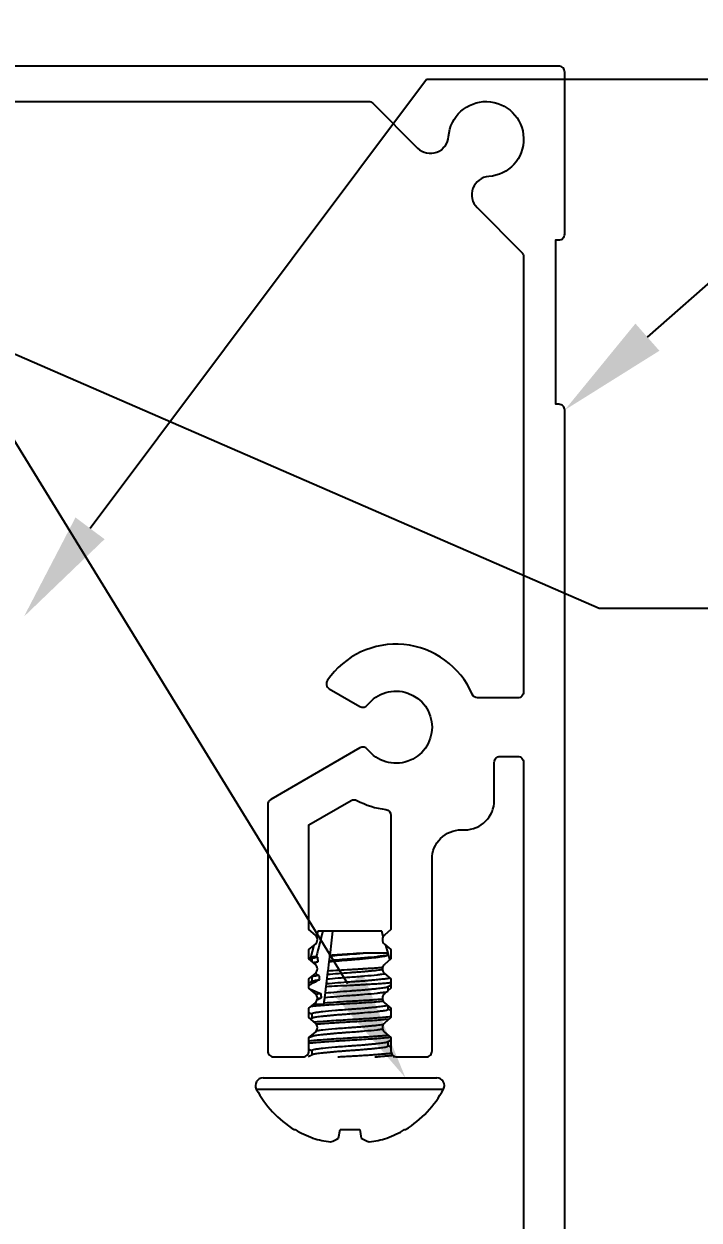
# Model space of a CAD drawing. Extents: x -2.16 to 5.62, y -0.38 to 4.41.
# Drawn here: x 0.579 to 1.729, y 1.66 to 3.699 of the extents above; entities that cross this region are included whole.
import ezdxf
from ezdxf import colors
from ezdxf.entities.mleader import LeaderData, LeaderLine
from ezdxf.math import Vec2, Vec3

# ---------------------------------------------------------------- set-up
doc = ezdxf.new("R2010")
doc.units = 0
doc.header["$LTSCALE"] = 0.5
doc.header["$MEASUREMENT"] = 0
doc.layers.add('CUST DWG', color=60, linetype='CONTINUOUS', lineweight=20)
for name, color, linetype in [('FAB DWG', 221, 'CONTINUOUS'), ('Hardware', 242, 'CONTINUOUS'), ('Housing', 150, 'CONTINUOUS')]:
    doc.layers.add(name, color=color, linetype=linetype)
doc.styles.get("Standard").update_dxf_attribs({"font": 'arial.ttf'})

msp = doc.modelspace()

# ---------------------------------------------------------------- linework, layer by layer
at = {"layer": 'Hardware', "linetype": 'Continuous', "lineweight": 25, "transparency": 16777216}
for p, q in [((1.0795, 2.1521), (1.07706, 2.14349)), ((1.0878, 2.1521), (1.0795, 2.1521)), ((1.1051, 2.1521), (1.0878, 2.1521)), ((1.1885, 2.1521), (1.1051, 2.1521)), ((1.19094, 2.14349), (1.1885, 2.1521)), ((1.07277, 2.12836), (1.0666, 2.10658)), ((1.19909, 2.11476), (1.19523, 2.12836)), ((1.06892, 2.10523), (1.06892, 2.10088)), ((1.099, 2.10239), (1.09997, 2.11029)), ((1.19909, 2.11476), (1.15656, 2.11476)), ((1.19909, 2.11304), (1.19909, 2.11476)), ((1.20227, 2.10354), (1.19967, 2.11272)), ((1.07368, 2.09719), (1.07362, 2.09693)), ((1.09676, 2.08416), (1.09872, 2.10018)), ((1.06408, 2.05976), (1.064, 2.05947)), ((1.06892, 2.07398), (1.06892, 2.06652)), ((1.09347, 2.05734), (1.09415, 2.06288)), ((1.09511, 2.07076), (1.09608, 2.07867)), ((1.06288, 2.0551), (1.06288, 2.05508)), ((1.09123, 2.03912), (1.0922, 2.04703)), ((1.19909, 2.05054), (1.19909, 2.05799)), ((1.08975, 2.0271), (1.07127, 2.0271)), ((1.08975, 2.0271), (1.09013, 2.03014)), ((1.19909, 2.01929), (1.19909, 2.02512)), ((1.06892, 2.01148), (1.06892, 2.00402)), ((1.06892, 1.97512), (1.06892, 1.97277)), ((1.19909, 1.95679), (1.19909, 1.96424)), ((1.06892, 1.94898), (1.06892, 1.94152)), ((0.98605, 1.9021), (1.28196, 1.9021)), ((0.97453, 1.88293), (1.29348, 1.88293)), ((1.0392, 1.81398), (1.04069, 1.81398)), ((1.11472, 1.7995), (1.11728, 1.81398)), ((1.11728, 1.81398), (1.15073, 1.81398)), ((1.15073, 1.81398), (1.15328, 1.7995)), ((1.22732, 1.81398), (1.2288, 1.81398))]:
    msp.add_line(p, q, dxfattribs=at)
for centre, radius, start, end in [((0.98605, 1.88906), 0.01304, 90, 207.99377), ((1.28196, 1.88906), 0.01304, 332.00623, 90), ((1.134, 1.9677), 0.1806, 207.99377, 238.3387), ((1.134, 1.9677), 0.1806, 301.6613, 332.00623), ((1.13356, 1.96995), 0.18152, 239.22905, 249.88131), ((1.11706, 1.94353), 0.15118, 252.30821, 263.93895), ((1.09009, 1.83486), 0.04309, 284.80759, 304.86797), ((1.17792, 1.83486), 0.04309, 235.13203, 255.19241), ((1.15094, 1.94353), 0.15118, 276.06105, 287.69179), ((1.13445, 1.96995), 0.18152, 290.11869, 300.77095)]:
    msp.add_arc(centre, radius, start, end, dxfattribs=at)
for start_param, end_param in [(5.2678343, 5.285097), (5.338078, 5.3561794), (5.412021, 5.4312085)]:
    msp.add_ellipse((1.134, 2.3875), major_axis=(0, -0.53008), ratio=0.1227846, start_param=start_param, end_param=end_param, dxfattribs=at)
for points in [[(1.0878, 2.1521), (1.08409, 2.13769), (1.08038, 2.12327), (1.07668, 2.10886)], [(1.10005, 2.11097), (1.10173, 2.12468), (1.10342, 2.13839), (1.1051, 2.1521)], [(1.07668, 2.10886), (1.07735, 2.10856), (1.07803, 2.10827), (1.0787, 2.10797)], [(1.09872, 2.10018), (1.09882, 2.10092), (1.09891, 2.10166), (1.099, 2.10239)], [(1.09997, 2.11029), (1.1, 2.11052), (1.10002, 2.11075), (1.10005, 2.11097)], [(1.15656, 2.11476), (1.14931, 2.11423), (1.14179, 2.11374), (1.134, 2.11328)], [(1.134, 2.11304), (1.14141, 2.11355), (1.14917, 2.11414), (1.15656, 2.11476)], [(1.07337, 2.09714), (1.07348, 2.09715), (1.07358, 2.09717), (1.07368, 2.09719)], [(1.0793, 2.10024), (1.07743, 2.09923), (1.07555, 2.09821), (1.07368, 2.09719)], [(1.064, 2.05975), (1.06403, 2.05975), (1.06405, 2.05975), (1.06408, 2.05976)], [(1.06786, 2.07424), (1.06821, 2.07403), (1.06857, 2.07382), (1.06892, 2.07362)], [(1.09415, 2.06288), (1.10626, 2.06396), (1.12007, 2.06504), (1.134, 2.06599)], [(1.19849, 2.05764), (1.20033, 2.05871), (1.20216, 2.05979), (1.204, 2.06086)], [(1.07579, 2.04505), (1.07807, 2.04542), (1.08085, 2.04577), (1.08421, 2.04616)], [(1.1991, 2.05089), (1.1991, 2.05089), (1.19909, 2.05089), (1.19909, 2.05089)], [(1.08502, 2.03844), (1.08275, 2.0373), (1.08049, 2.03614), (1.07824, 2.03497)], [(1.204, 2.01678), (1.20237, 2.01774), (1.20073, 2.01869), (1.19909, 2.01964)], [(1.064, 2.01398), (1.06564, 2.01303), (1.06728, 2.01207), (1.06892, 2.01112)], [(1.06952, 2.00437), (1.06858, 2.00382), (1.06764, 2.00328), (1.06671, 2.00273)], [(1.06952, 1.97312), (1.06768, 1.97205), (1.06584, 1.97098), (1.064, 1.96991)], [(1.19849, 1.96389), (1.20033, 1.96496), (1.20216, 1.96604), (1.204, 1.96711)], [(1.06952, 1.94187), (1.0673, 1.94058), (1.06509, 1.93929), (1.06287, 1.938)], [(1.064, 1.95148), (1.06564, 1.95053), (1.06728, 1.94957), (1.06892, 1.94862)], [(1.204, 1.95428), (1.20237, 1.95524), (1.20073, 1.95619), (1.19909, 1.95714)], [(1.20769, 1.938), (1.2083, 1.93835), (1.20891, 1.93871), (1.20952, 1.93906)]]:
    msp.add_open_spline(points, degree=3, dxfattribs=at)
for points, knots in [([(1.07668, 2.10886), (1.0758, 2.10876), (1.07405, 2.10856), (1.07185, 2.10824), (1.06999, 2.10791), (1.06848, 2.10756), (1.06737, 2.1072), (1.0667, 2.10683), (1.06652, 2.10645), (1.06669, 2.10614), (1.06709, 2.10596), (1.0672, 2.10591)], [0, 0, 0, 0, 0.1122441, 0.2244892, 0.339488, 0.4544868, 0.5760178, 0.6975489, 0.8225909, 0.9476329, 1, 1, 1, 1]), ([(1.06719, 2.10588), (1.06752, 2.10569), (1.06809, 2.10536), (1.06867, 2.10502), (1.06892, 2.10487)], [0, 0, 0, 0, 0.5681267, 1, 1, 1, 1]), ([(1.06892, 2.10523), (1.06892, 2.10572), (1.06982, 2.10621), (1.0732, 2.10715), (1.07564, 2.10756), (1.0787, 2.10797)], [0, 0, 0, 0, 0.5, 0.5, 1, 1, 1, 1]), ([(1.09872, 2.10018), (1.1041, 2.10073), (1.10977, 2.10127), (1.12165, 2.10235), (1.12782, 2.10287), (1.134, 2.10336)], [0, 0, 0, 0, 0.5, 0.5, 1, 1, 1, 1]), ([(1.099, 2.10239), (1.1043, 2.10289), (1.11012, 2.1034), (1.12204, 2.10436), (1.12813, 2.10482), (1.134, 2.10523)], [0, 0, 0, 0, 0.5, 0.5, 1, 1, 1, 1]), ([(1.09997, 2.11029), (1.10517, 2.11078), (1.11083, 2.11127), (1.12241, 2.1122), (1.12831, 2.11264), (1.134, 2.11304)], [0, 0, 0, 0, 0.5, 0.5, 1, 1, 1, 1]), ([(1.134, 2.11328), (1.12803, 2.11293), (1.12218, 2.11255), (1.11072, 2.11178), (1.10516, 2.11137), (1.10005, 2.11097)], [0, 0, 0, 0, 0.5, 0.5, 1, 1, 1, 1]), ([(1.134, 2.10336), (1.13582, 2.1035), (1.13946, 2.1038), (1.14493, 2.10426), (1.15035, 2.10474), (1.1557, 2.10524), (1.1609, 2.10576), (1.16594, 2.10628), (1.1708, 2.10681), (1.17538, 2.10733), (1.17961, 2.10785), (1.18351, 2.10836), (1.18709, 2.10887), (1.19026, 2.10935), (1.193, 2.10982), (1.19529, 2.11029), (1.19714, 2.1108), (1.1985, 2.11132), (1.19936, 2.11184), (1.19974, 2.11236), (1.1997, 2.11287), (1.19928, 2.11321), (1.19909, 2.11336)], [0, 0, 0, 0, 0.04864805, 0.09729617, 0.14727542, 0.19725473, 0.24731581, 0.29737691, 0.34888759, 0.40039826, 0.45053827, 0.50067824, 0.55227713, 0.60387592, 0.65398022, 0.70408265, 0.75571577, 0.80734898, 0.85629022, 0.9052315, 0.95560047, 1, 1, 1, 1]), ([(1.134, 2.10523), (1.14214, 2.10579), (1.15071, 2.10645), (1.16677, 2.10782), (1.17421, 2.10854), (1.18325, 2.10953), (1.18592, 2.10985), (1.1905, 2.11044), (1.19242, 2.11072), (1.19727, 2.11164), (1.19909, 2.11234), (1.19909, 2.11304)], [0, 0, 0, 0, 0.25, 0.25, 0.5, 0.5, 0.625, 0.625, 0.75, 0.75, 1, 1, 1, 1]), ([(1.07136, 2.09883), (1.07146, 2.09886), (1.07249, 2.09912), (1.07466, 2.09961), (1.07777, 2.10003), (1.0793, 2.10024)], [0.31915488, 0.31915488, 0.31915488, 0.31915488, 0.3566126, 0.68256289, 1, 1, 1, 1]), ([(1.09608, 2.07867), (1.09622, 2.07977), (1.09636, 2.08088), (1.09649, 2.082), (1.09658, 2.08272), (1.09667, 2.08344), (1.09676, 2.08416)], [0, 0, 0, 0, 0.00018743537, 0.00018743537, 0.00018743537, 0.00030748815, 0.00030748815, 0.00030748815, 0.00030748815]), ([(1.09608, 2.07867), (1.10166, 2.07922), (1.10793, 2.07978), (1.1209, 2.08084), (1.12758, 2.08134), (1.134, 2.08179)], [0, 0, 0, 0, 0.5, 0.5, 1, 1, 1, 1]), ([(1.134, 2.08643), (1.12747, 2.08608), (1.12105, 2.08571), (1.10844, 2.08495), (1.10238, 2.08455), (1.09676, 2.08416)], [0, 0, 0, 0, 0.5, 0.5, 1, 1, 1, 1]), ([(1.18955, 2.09023), (1.18869, 2.09015), (1.18652, 2.08995), (1.18274, 2.08962), (1.17814, 2.08925), (1.17321, 2.08888), (1.16802, 2.0885), (1.16256, 2.08813), (1.15684, 2.08775), (1.15017, 2.08734), (1.14254, 2.08689), (1.13686, 2.08658), (1.134, 2.08643)], [0.4362175, 0.4362175, 0.4362175, 0.4362175, 0.47262582, 0.52529364, 0.57945741, 0.63362118, 0.68685896, 0.74009674, 0.79488071, 0.84966466, 0.92431246, 1, 1, 1, 1]), ([(1.134, 2.08179), (1.13676, 2.08198), (1.14234, 2.08238), (1.15066, 2.08302), (1.15884, 2.0837), (1.16664, 2.08439), (1.17387, 2.08509), (1.18033, 2.08576), (1.18546, 2.08636), (1.18826, 2.08671), (1.18937, 2.08686)], [0, 0, 0, 0, 0.08843818, 0.17921169, 0.27161254, 0.36484934, 0.45808615, 0.550487, 0.64126051, 0.70875908, 0.70875908, 0.70875908, 0.70875908]), ([(1.06953, 2.06688), (1.06822, 2.06611), (1.06639, 2.06504), (1.06453, 2.06396), (1.064, 2.06365)], [0, 0, 0, 0, 0.24341954, 0.3393253, 0.3393253, 0.3393253, 0.3393253]), ([(1.08195, 2.06933), (1.07871, 2.06763), (1.07548, 2.06591), (1.07226, 2.06418), (1.07065, 2.06332), (1.06904, 2.06245), (1.06743, 2.06158), (1.06631, 2.06097), (1.06519, 2.06037), (1.06408, 2.05976)], [0, 0, 0, 0, 0.00027907991, 0.00027907991, 0.00027907991, 0.00041862837, 0.00041862837, 0.00041862837, 0.00051575726, 0.00051575726, 0.00051575726, 0.00051575726]), ([(1.06892, 2.07398), (1.06892, 2.07453), (1.07007, 2.07509), (1.07327, 2.07587), (1.07458, 2.07612), (1.0776, 2.07659), (1.07929, 2.07681), (1.08125, 2.07705)], [0, 0, 0, 0, 0.5, 0.5, 0.75, 0.75, 1, 1, 1, 1]), ([(1.06953, 2.06687), (1.07, 2.06709), (1.07095, 2.06753), (1.0737, 2.06816), (1.07728, 2.06874), (1.08039, 2.06913), (1.08195, 2.06933)], [0, 0, 0, 0, 0.25127861, 0.50532708, 0.75296882, 1, 1, 1, 1]), ([(1.07456, 2.07986), (1.0746, 2.07984), (1.07464, 2.07982), (1.07468, 2.07981), (1.07686, 2.07886), (1.07905, 2.07794), (1.08125, 2.07705)], [0.00017767846, 0.00017767846, 0.00017767846, 0.00017767846, 0.00018101147, 0.00018101147, 0.00018101147, 0.000362095, 0.000362095, 0.000362095, 0.000362095]), ([(1.134, 2.05957), (1.12689, 2.05923), (1.11992, 2.05887), (1.10626, 2.05812), (1.0996, 2.05773), (1.09347, 2.05734)], [0, 0, 0, 0, 0.5, 0.5, 1, 1, 1, 1]), ([(1.09415, 2.06288), (1.09419, 2.06328), (1.09424, 2.06368), (1.09429, 2.06407), (1.09439, 2.06486), (1.09448, 2.06564), (1.09458, 2.06641), (1.09476, 2.0679), (1.09494, 2.06936), (1.09511, 2.07076)], [0.00006950813, 0.00006950813, 0.00006950813, 0.00006950813, 0.00013866367, 0.00013866367, 0.00013866367, 0.00027732827, 0.00027732827, 0.00027732827, 0.00054469233, 0.00054469233, 0.00054469233, 0.00054469233]), ([(1.09511, 2.07076), (1.10077, 2.07132), (1.10719, 2.0719), (1.12051, 2.073), (1.1274, 2.07352), (1.134, 2.07398)], [0, 0, 0, 0, 0.5, 0.5, 1, 1, 1, 1]), ([(1.134, 2.07398), (1.14214, 2.07454), (1.15071, 2.0752), (1.16677, 2.07657), (1.17421, 2.07729), (1.18325, 2.07828), (1.18592, 2.0786), (1.19031, 2.07917), (1.1921, 2.07942), (1.19363, 2.0797)], [0, 0, 0, 0, 0.25, 0.25, 0.5, 0.5, 0.625, 0.625, 0.73982577, 0.73982577, 0.73982577, 0.73982577]), ([(1.134, 2.06599), (1.13764, 2.06625), (1.14314, 2.06663), (1.15036, 2.06718), (1.15603, 2.06763), (1.16187, 2.06811), (1.16784, 2.06863), (1.17362, 2.06916), (1.1791, 2.06969), (1.1842, 2.07021), (1.18895, 2.07072), (1.19333, 2.07123), (1.19727, 2.07173), (1.20019, 2.07212), (1.20175, 2.07236), (1.20228, 2.07244)], [0, 0, 0, 0, 0.08342506, 0.12600674, 0.16858845, 0.2182514, 0.26791439, 0.31901652, 0.37011865, 0.41984242, 0.46956615, 0.52073543, 0.57190465, 0.62161193, 0.64870714, 0.64870714, 0.64870714, 0.64870714]), ([(1.204, 2.06417), (1.20335, 2.0641), (1.20158, 2.06392), (1.19839, 2.06363), (1.19433, 2.06328), (1.18984, 2.06292), (1.18491, 2.06255), (1.17959, 2.06218), (1.17398, 2.0618), (1.16805, 2.06143), (1.16182, 2.06105), (1.1541, 2.06061), (1.14482, 2.0601), (1.13763, 2.05975), (1.134, 2.05957)], [0.31084098, 0.31084098, 0.31084098, 0.31084098, 0.34473171, 0.39861656, 0.45121959, 0.50382263, 0.55791817, 0.61201372, 0.66521338, 0.71841304, 0.77315756, 0.82790206, 0.91316955, 1, 1, 1, 1]), ([(1.0651, 2.05408), (1.06611, 2.05363), (1.06713, 2.05317), (1.06816, 2.05273), (1.06992, 2.05195), (1.07169, 2.05119), (1.07346, 2.05044), (1.07702, 2.04895), (1.0806, 2.04751), (1.08421, 2.04616)], [0.00006172613, 0.00006172613, 0.00006172613, 0.00006172613, 0.00014689091, 0.00014689091, 0.00014689091, 0.00029378398, 0.00029378398, 0.00029378398, 0.000587968, 0.000587968, 0.000587968, 0.000587968]), ([(1.09013, 2.03014), (1.09022, 2.03092), (1.09032, 2.03169), (1.09041, 2.03246), (1.09055, 2.03362), (1.09069, 2.03476), (1.09083, 2.03588), (1.09097, 2.03699), (1.0911, 2.03807), (1.09123, 2.03912)], [0, 0, 0, 0, 0.00013866428, 0.00013866428, 0.00013866428, 0.00035061244, 0.00035061244, 0.00035061244, 0.00056267532, 0.00056267532, 0.00056267532, 0.00056267532]), ([(1.09123, 2.03912), (1.09714, 2.03974), (1.10412, 2.04038), (1.11887, 2.04162), (1.12661, 2.04221), (1.134, 2.04273)], [0, 0, 0, 0, 0.5, 0.5, 1, 1, 1, 1]), ([(1.0922, 2.04703), (1.09241, 2.04874), (1.09263, 2.0505), (1.09285, 2.05229), (1.09296, 2.05319), (1.09307, 2.05409), (1.09318, 2.055), (1.09327, 2.05577), (1.09337, 2.05656), (1.09347, 2.05734)], [0, 0, 0, 0, 0.00030453633, 0.00030453633, 0.00030453633, 0.00045684807, 0.00045684807, 0.00045684807, 0.00058739702, 0.00058739702, 0.00058739702, 0.00058739702]), ([(1.0922, 2.04703), (1.09806, 2.04763), (1.1049, 2.04827), (1.11929, 2.04947), (1.12682, 2.05004), (1.134, 2.05054)], [0, 0, 0, 0, 0.5, 0.5, 1, 1, 1, 1]), ([(1.134, 2.05054), (1.13676, 2.05073), (1.14234, 2.05113), (1.15066, 2.05177), (1.15884, 2.05245), (1.16664, 2.05314), (1.17387, 2.05384), (1.18033, 2.05451), (1.18589, 2.05516), (1.19052, 2.05575), (1.19422, 2.05634), (1.19703, 2.05698), (1.198, 2.05742), (1.19848, 2.05765)], [0, 0, 0, 0, 0.0884352, 0.1792057, 0.2716034, 0.3648371, 0.4580708, 0.5504685, 0.641239, 0.7296742, 0.8181094, 0.9088799, 1, 1, 1, 1]), ([(1.134, 2.04273), (1.14214, 2.04329), (1.15071, 2.04395), (1.16677, 2.04532), (1.17421, 2.04604), (1.18325, 2.04703), (1.18592, 2.04735), (1.1905, 2.04794), (1.19242, 2.04822), (1.19727, 2.04914), (1.19909, 2.04984), (1.19909, 2.05054)], [0, 0, 0, 0, 0.25, 0.25, 0.5, 0.5, 0.625, 0.625, 0.75, 0.75, 1, 1, 1, 1]), ([(1.06801, 2.02437), (1.06826, 2.02439), (1.07064, 2.02462), (1.07563, 2.02508), (1.08378, 2.02575), (1.09288, 2.02645), (1.10272, 2.02714), (1.11302, 2.02782), (1.1235, 2.02846), (1.13053, 2.02886), (1.134, 2.02905)], [0.44313604, 0.44313604, 0.44313604, 0.44313604, 0.45207089, 0.52963617, 0.60858585, 0.68824652, 0.76790719, 0.84685686, 0.92442215, 1, 1, 1, 1]), ([(1.06892, 2.01148), (1.06892, 2.01217), (1.07073, 2.01287), (1.07559, 2.0138), (1.07751, 2.01407), (1.08209, 2.01466), (1.08476, 2.01498), (1.0938, 2.01597), (1.10124, 2.01669), (1.1173, 2.01807), (1.12587, 2.01872), (1.134, 2.01929)], [0, 0, 0, 0, 0.25, 0.25, 0.375, 0.375, 0.5, 0.5, 0.75, 0.75, 1, 1, 1, 1]), ([(1.0787, 2.03766), (1.07894, 2.03769), (1.08087, 2.03795), (1.08309, 2.03821), (1.08502, 2.03844)], [0.72018441, 0.72018441, 0.72018441, 0.72018441, 0.75610368, 1, 1, 1, 1]), ([(1.09013, 2.03014), (1.09678, 2.03064), (1.10408, 2.03115), (1.11902, 2.0321), (1.12665, 2.03255), (1.134, 2.03296)], [0, 0, 0, 0, 0.5, 0.5, 1, 1, 1, 1]), ([(1.134, 2.03296), (1.13747, 2.03315), (1.14451, 2.03355), (1.15499, 2.03419), (1.16529, 2.03487), (1.17513, 2.03556), (1.18313, 2.03617), (1.18769, 2.03655), (1.18939, 2.03669)], [0, 0, 0, 0, 0.07557785, 0.15314314, 0.23209281, 0.31175348, 0.39141415, 0.44152103, 0.44152103, 0.44152103, 0.44152103]), ([(1.134, 2.02905), (1.14425, 2.02962), (1.15505, 2.03027), (1.17461, 2.03161), (1.1834, 2.03227), (1.1907, 2.03289)], [0, 0, 0, 0, 0.25, 0.25, 0.48327603, 0.48327603, 0.48327603, 0.48327603]), ([(1.134, 2.01929), (1.13676, 2.01948), (1.14234, 2.01988), (1.15066, 2.02052), (1.15884, 2.0212), (1.16664, 2.02189), (1.17387, 2.02259), (1.18033, 2.02326), (1.18589, 2.02391), (1.19052, 2.0245), (1.19422, 2.02509), (1.19665, 2.02564), (1.19757, 2.026), (1.19789, 2.02613)], [0, 0, 0, 0, 0.08843462, 0.17920448, 0.27160161, 0.36483466, 0.45806772, 0.55046485, 0.64123471, 0.72966933, 0.81810394, 0.90887381, 0.96381786, 0.96381786, 0.96381786, 0.96381786]), ([(1.134, 2.01148), (1.14214, 2.01204), (1.15071, 2.0127), (1.16677, 2.01407), (1.17421, 2.01479), (1.18325, 2.01578), (1.18592, 2.0161), (1.1905, 2.01669), (1.19242, 2.01697), (1.19727, 2.01789), (1.19909, 2.01859), (1.19909, 2.01929)], [0, 0, 0, 0, 0.25, 0.25, 0.5, 0.5, 0.625, 0.625, 0.75, 0.75, 1, 1, 1, 1]), ([(1.06952, 2.00437), (1.07001, 2.00459), (1.07098, 2.00504), (1.07379, 2.00568), (1.07748, 2.00627), (1.08211, 2.00686), (1.08767, 2.0075), (1.09414, 2.00818), (1.10136, 2.00887), (1.10917, 2.00957), (1.11735, 2.01024), (1.12567, 2.01089), (1.13125, 2.01128), (1.134, 2.01148)], [0, 0, 0, 0, 0.0911262, 0.1818961, 0.2703307, 0.3587653, 0.4495352, 0.5419323, 0.6351653, 0.7283984, 0.8207955, 0.9115654, 1, 1, 1, 1]), ([(1.07296, 1.99749), (1.07386, 1.99757), (1.0748, 1.99765), (1.08335, 1.9984), (1.09273, 1.99911), (1.11296, 2.00049), (1.12375, 2.00115), (1.134, 2.00171)], [0.46837883, 0.46837883, 0.46837883, 0.46837883, 0.5, 0.5, 0.75, 0.75, 1, 1, 1, 1]), ([(1.134, 2.00171), (1.13747, 2.0019), (1.14451, 2.0023), (1.15499, 2.00294), (1.16529, 2.00362), (1.17513, 2.00431), (1.18423, 2.00501), (1.19237, 2.00568), (1.19894, 2.00629), (1.20254, 2.00665), (1.204, 2.00681)], [0, 0, 0, 0, 0.07557785, 0.15314314, 0.23209281, 0.31175348, 0.39141415, 0.47036383, 0.54792911, 0.6090833, 0.6090833, 0.6090833, 0.6090833]), ([(1.134, 1.9978), (1.14425, 1.99837), (1.15505, 1.99902), (1.17528, 2.0004), (1.18465, 2.00112), (1.19556, 2.00207), (1.19853, 2.00234), (1.20115, 2.00261)], [0, 0, 0, 0, 0.25, 0.25, 0.5, 0.5, 0.60880318, 0.60880318, 0.60880318, 0.60880318]), ([(1.06952, 1.97312), (1.07001, 1.97334), (1.07098, 1.97379), (1.07379, 1.97443), (1.07748, 1.97502), (1.08211, 1.97561), (1.08767, 1.97625), (1.09414, 1.97693), (1.10136, 1.97762), (1.10917, 1.97832), (1.11735, 1.97899), (1.12567, 1.97964), (1.13125, 1.98003), (1.134, 1.98023)], [0, 0, 0, 0, 0.0911262, 0.1818961, 0.2703307, 0.3587653, 0.4495352, 0.5419323, 0.6351653, 0.7283984, 0.8207955, 0.9115654, 1, 1, 1, 1]), ([(1.07677, 1.99392), (1.07902, 1.99411), (1.08417, 1.99453), (1.09288, 1.9952), (1.10272, 1.99589), (1.11302, 1.99657), (1.1235, 1.99721), (1.13053, 1.99761), (1.134, 1.9978)], [0.53998533, 0.53998533, 0.53998533, 0.53998533, 0.60858585, 0.68824652, 0.76790719, 0.84685686, 0.92442215, 1, 1, 1, 1]), ([(1.07723, 1.98277), (1.07803, 1.98289), (1.07889, 1.983), (1.08209, 1.98341), (1.08476, 1.98373), (1.0938, 1.98472), (1.10124, 1.98544), (1.1173, 1.98682), (1.12587, 1.98747), (1.134, 1.98804)], [0.32508101, 0.32508101, 0.32508101, 0.32508101, 0.375, 0.375, 0.5, 0.5, 0.75, 0.75, 1, 1, 1, 1]), ([(1.134, 1.98804), (1.13676, 1.98823), (1.14234, 1.98863), (1.15066, 1.98927), (1.15884, 1.98995), (1.16664, 1.99064), (1.17387, 1.99134), (1.18033, 1.99201), (1.18589, 1.99266), (1.18917, 1.99307), (1.19068, 1.99329), (1.19083, 1.99331)], [0, 0, 0, 0, 0.08843462, 0.17920448, 0.27160161, 0.36483466, 0.45806772, 0.55046485, 0.64123471, 0.72966933, 0.73963857, 0.73963857, 0.73963857, 0.73963857]), ([(1.134, 1.98023), (1.14214, 1.98079), (1.15071, 1.98145), (1.16677, 1.98282), (1.17421, 1.98354), (1.18325, 1.98453), (1.18592, 1.98485), (1.18871, 1.98521), (1.18919, 1.98527), (1.18966, 1.98534)], [0, 0, 0, 0, 0.25, 0.25, 0.5, 0.5, 0.625, 0.625, 0.65243216, 0.65243216, 0.65243216, 0.65243216]), ([(1.064, 1.96536), (1.06455, 1.96542), (1.06512, 1.96548), (1.06859, 1.96584), (1.07196, 1.96615), (1.08335, 1.96715), (1.09273, 1.96786), (1.11296, 1.96924), (1.12375, 1.9699), (1.134, 1.97046)], [0.34947705, 0.34947705, 0.34947705, 0.34947705, 0.375, 0.375, 0.5, 0.5, 0.75, 0.75, 1, 1, 1, 1]), ([(1.064, 1.96146), (1.06547, 1.96161), (1.06906, 1.96197), (1.07563, 1.96258), (1.08378, 1.96325), (1.09288, 1.96395), (1.10272, 1.96464), (1.11302, 1.96532), (1.1235, 1.96596), (1.13053, 1.96636), (1.134, 1.96655)], [0.3909167, 0.3909167, 0.3909167, 0.3909167, 0.45207089, 0.52963617, 0.60858585, 0.68824652, 0.76790719, 0.84685686, 0.92442215, 1, 1, 1, 1]), ([(1.134, 1.97046), (1.13747, 1.97065), (1.14451, 1.97105), (1.15499, 1.97169), (1.16529, 1.97237), (1.17513, 1.97306), (1.18423, 1.97376), (1.19233, 1.97443), (1.19703, 1.97486), (1.19916, 1.97507)], [0, 0, 0, 0, 0.07557785, 0.15314314, 0.23209281, 0.31175348, 0.39141415, 0.47036383, 0.54676483, 0.54676483, 0.54676483, 0.54676483]), ([(1.134, 1.96655), (1.14425, 1.96712), (1.15505, 1.96777), (1.17528, 1.96915), (1.18465, 1.96987), (1.19605, 1.97086), (1.19941, 1.97118), (1.20264, 1.97151), (1.20298, 1.97154), (1.20331, 1.97158)], [0, 0, 0, 0, 0.25, 0.25, 0.5, 0.5, 0.625, 0.625, 0.64002162, 0.64002162, 0.64002162, 0.64002162]), ([(1.134, 1.95679), (1.13676, 1.95698), (1.14234, 1.95738), (1.15066, 1.95802), (1.15884, 1.9587), (1.16664, 1.95939), (1.17387, 1.96009), (1.18033, 1.96076), (1.18589, 1.96141), (1.19052, 1.962), (1.19422, 1.96259), (1.19703, 1.96323), (1.198, 1.96367), (1.19848, 1.9639)], [0, 0, 0, 0, 0.0884346, 0.1792045, 0.2716016, 0.3648347, 0.4580677, 0.5504648, 0.6412347, 0.7296693, 0.8181039, 0.9088738, 1, 1, 1, 1]), ([(1.06892, 1.94898), (1.06892, 1.94967), (1.07073, 1.95037), (1.07559, 1.9513), (1.07751, 1.95157), (1.08209, 1.95216), (1.08476, 1.95248), (1.0938, 1.95347), (1.10124, 1.95419), (1.1173, 1.95557), (1.12587, 1.95622), (1.134, 1.95679)], [0, 0, 0, 0, 0.25, 0.25, 0.375, 0.375, 0.5, 0.5, 0.75, 0.75, 1, 1, 1, 1]), ([(1.06952, 1.94187), (1.07001, 1.94209), (1.07098, 1.94254), (1.07379, 1.94318), (1.07748, 1.94377), (1.08211, 1.94436), (1.08767, 1.945), (1.09414, 1.94568), (1.10136, 1.94637), (1.10917, 1.94707), (1.11735, 1.94774), (1.12567, 1.94839), (1.134, 1.94898), (1.14234, 1.94957), (1.15066, 1.95021), (1.15884, 1.95088), (1.16664, 1.95158), (1.17387, 1.95227), (1.18033, 1.95295), (1.18589, 1.95359), (1.19052, 1.95418), (1.19423, 1.95477), (1.19697, 1.95542), (1.19875, 1.95609), (1.19898, 1.95656), (1.19909, 1.95679)], [0, 0, 0, 0, 0.0435073, 0.0868445, 0.1290667, 0.1712889, 0.2146261, 0.2587402, 0.3032533, 0.3477665, 0.3918806, 0.4352178, 0.47744, 0.5196622, 0.5629994, 0.6071135, 0.6516267, 0.6961399, 0.7402539, 0.7835911, 0.8258133, 0.8680356, 0.9113727, 0.9554868, 1, 1, 1, 1]), ([(1.11352, 1.938), (1.11684, 1.93821), (1.12363, 1.93863), (1.134, 1.93921), (1.14451, 1.9398), (1.15499, 1.94044), (1.16529, 1.94112), (1.17513, 1.94181), (1.18423, 1.94251), (1.19237, 1.94318), (1.19923, 1.94381), (1.20304, 1.9442), (1.20468, 1.94438)], [0.40559858, 0.40559858, 0.40559858, 0.40559858, 0.44422062, 0.48327369, 0.52232675, 0.56240678, 0.60320215, 0.64436491, 0.68552768, 0.72632305, 0.76640308, 0.80295295, 0.80295295, 0.80295295, 0.80295295]), ([(1.17626, 1.938), (1.17898, 1.9382), (1.1846, 1.93863), (1.19237, 1.93928), (1.19938, 1.93992), (1.20409, 1.9404), (1.20645, 1.94068), (1.20711, 1.94076)], [0.68329395, 0.68329395, 0.68329395, 0.68329395, 0.71898031, 0.75977568, 0.79985571, 0.83890877, 0.85534834, 0.85534834, 0.85534834, 0.85534834])]:
    msp.add_open_spline(points, degree=3, knots=knots, dxfattribs=at)
at = {"layer": 'Housing', "linetype": 'Continuous', "lineweight": 25, "transparency": 16777216}
for points in [[(1.5, 0.586), (1.5, 3.04051, 0.4142136), (1.49, 3.05051), (1.485, 3.05051), (1.485, 3.33051), (1.49, 3.33051, 0.4142136), (1.5, 3.34051), (1.5, 3.61651, 0.4142136), (1.49, 3.627), (0.16032, 3.627, 0.4142136)], [(0.50969, 3.56651), (1.16597, 3.56651, -0.1989122), (1.17304, 3.56358), (1.24933, 3.48729, 0.6429419), (1.30217, 3.50702, -2.1920023), (1.37052, 3.43867, 0.6429421), (1.35079, 3.38583), (1.42717, 3.30945, -0.1989124), (1.4301, 3.30238), (1.4301, 2.56, -0.4142136), (1.4201, 2.55), (1.35162, 2.55, -0.2993923), (1.34243, 2.55604, 0.5908559), (1.0957, 2.57986, 0.4366883), (1.09895, 2.56556), (1.15119, 2.5354, 0.373687), (1.16407, 2.5379, -2.9009413), (1.16407, 2.4621, 0.373687), (1.15119, 2.4646), (0.999, 2.37674, 0.2679492), (0.994, 2.36808), (0.994, 1.948, 0.4142136), (1.004, 1.938), (1.054, 1.938, 0.4142136), (1.064, 1.948), (1.064, 1.971), (1.07513, 1.98034, 0.4663075), (1.07513, 1.99566), (1.064, 2.005), (1.064, 2.021), (1.07513, 2.03034, 0.4663077), (1.07513, 2.04566), (1.064, 2.055), (1.064, 2.071), (1.07513, 2.08034, 0.4663076), (1.07513, 2.09566), (1.064, 2.105), (1.064, 2.121), (1.07513, 2.13034, 0.4663075), (1.07513, 2.14566), (1.064, 2.155), (1.064, 2.33343), (1.13608, 2.37505, -0.2592043), (1.1458, 2.37521, 0.0923799), (1.19522, 2.35956, -0.3787962), (1.204, 2.34963), (1.204, 2.155), (1.19287, 2.14566, 0.4663079), (1.19287, 2.13034), (1.204, 2.121), (1.204, 2.105), (1.19287, 2.09566, 0.466308), (1.19287, 2.08034), (1.204, 2.071), (1.204, 2.055), (1.19287, 2.04566, 0.4663081), (1.19287, 2.03034), (1.204, 2.021), (1.204, 2.005), (1.19287, 1.99566, 0.4663079), (1.19287, 1.98034), (1.204, 1.971), (1.204, 1.948, 0.4142136), (1.214, 1.938), (1.264, 1.938, 0.4142136), (1.274, 1.948), (1.274, 2.275, -0.4142136), (1.324, 2.325), (1.33, 2.325, 0.4142136), (1.38, 2.375), (1.38, 2.44, -0.4142136), (1.39, 2.45), (1.4201, 2.45, -0.4142136), (1.4301, 2.44), (1.4301, 1.17378, -0.4142136)]]:
    msp.add_lwpolyline(points, format="xyb", dxfattribs=at)

# ---------------------------------------------------------------- leaders
at = {"layer": 'CUST DWG', "transparency": 16777216}
ml = msp.add_multileader_mtext('Standard', dxfattribs=at)
ml.set_content('DRIVER', color=256)
ml.set_leader_properties()
ml.build(insert=Vec2(0, 0))
ml.multileader.update_dxf_attribs({"text_right_attachment_type": 6, "dogleg_length": 1.68116, "arrow_head_size": 0.188})
ctx = ml.context
ctx.base_point, ctx.char_height, ctx.arrow_head_size, ctx.landing_gap_size, ctx.plane_origin = Vec3(2.51396, 3.60484), 0.188, 0.188, 0.09, Vec3(0.54237, 2.7413)
ctx.right_attachment = 6
notes = []
notes.append((ctx, [(0, (1, 1, 0), (1.26433, 3.60484), (1, 0), 1.24963, [(0, [(0.5785, 2.68845)], 0, [])])]))
ctx.mtext.insert, ctx.mtext.width, ctx.mtext.defined_height, ctx.mtext.flow_direction = Vec3(2.60396, 3.69884), 2.4801552, 0.42602, 5
ml = msp.add_multileader_mtext('Standard', dxfattribs=at)
ml.set_content('ALUMINUM HOUSING', color=256)
ml.set_leader_properties()
ml.build(insert=Vec2(0, 0))
ml.multileader.update_dxf_attribs({"text_right_attachment_type": 6, "dogleg_length": 1.68116, "arrow_head_size": 0.188})
ctx = ml.context
ctx.base_point, ctx.char_height, ctx.arrow_head_size, ctx.landing_gap_size, ctx.plane_origin = Vec3(2.51396, 3.28986), 0.188, 0.188, 0.09, Vec3(0.74237, 3.01142)
ctx.right_attachment = 6
notes.append((ctx, [(0, (1, 1, 0), (1.7828, 3.28986), (1, 0), 0.73116, [(0, [(1.5, 3.04051)], 0, [])])]))
ctx.mtext.insert, ctx.mtext.width, ctx.mtext.defined_height, ctx.mtext.flow_direction = Vec3(2.60396, 3.38547), 2.7413375, 0.42602, 5
at = {"layer": 'FAB DWG', "transparency": 16777216}
ml = msp.add_multileader_mtext('Standard', dxfattribs=at)
ml.set_content('REFLECTOR SCREWS\\P(HW00814)', color=256)
ml.set_leader_properties()
ml.build(insert=Vec2(0, 0))
ml.multileader.update_dxf_attribs({"text_right_attachment_type": 6, "dogleg_length": 1.24185, "arrow_head_size": 0.188})
ctx = ml.context
ctx.base_point, ctx.char_height, ctx.arrow_head_size, ctx.landing_gap_size, ctx.plane_origin = Vec3(2.51396, 2.70313), 0.188, 0.188, 0.09, Vec3(0.90551, 1.34091)
ctx.right_attachment = 6
notes.append((ctx, [(1, (1, 1, 0), (1.55896, 2.70313), (1, 0), 0.955, [(1, [(1.2288, 1.9021), (0.43812, 3.19044)], 0, [])])]))
ctx.mtext.insert, ctx.mtext.width, ctx.mtext.defined_height, ctx.mtext.flow_direction = Vec3(2.60396, 2.82476), 3.0116841, 0.42602, 5
for ctx, leaders in notes:
    for number, flags, end, landing, length, lines in leaders:
        leader = LeaderData()
        leader.index, (leader.has_last_leader_line, leader.has_dogleg_vector, leader.attachment_direction) = number, flags
        leader.last_leader_point, leader.dogleg_vector, leader.dogleg_length = Vec3(end), Vec3(landing), length
        for number, points, colour, breaks in lines:
            line = LeaderLine()
            line.index, line.vertices, line.color, line.breaks = number, Vec3.list(points), colors.encode_raw_color(colour), breaks
            leader.lines.append(line)
        ctx.leaders.append(leader)

doc.saveas('drawing.dxf')
